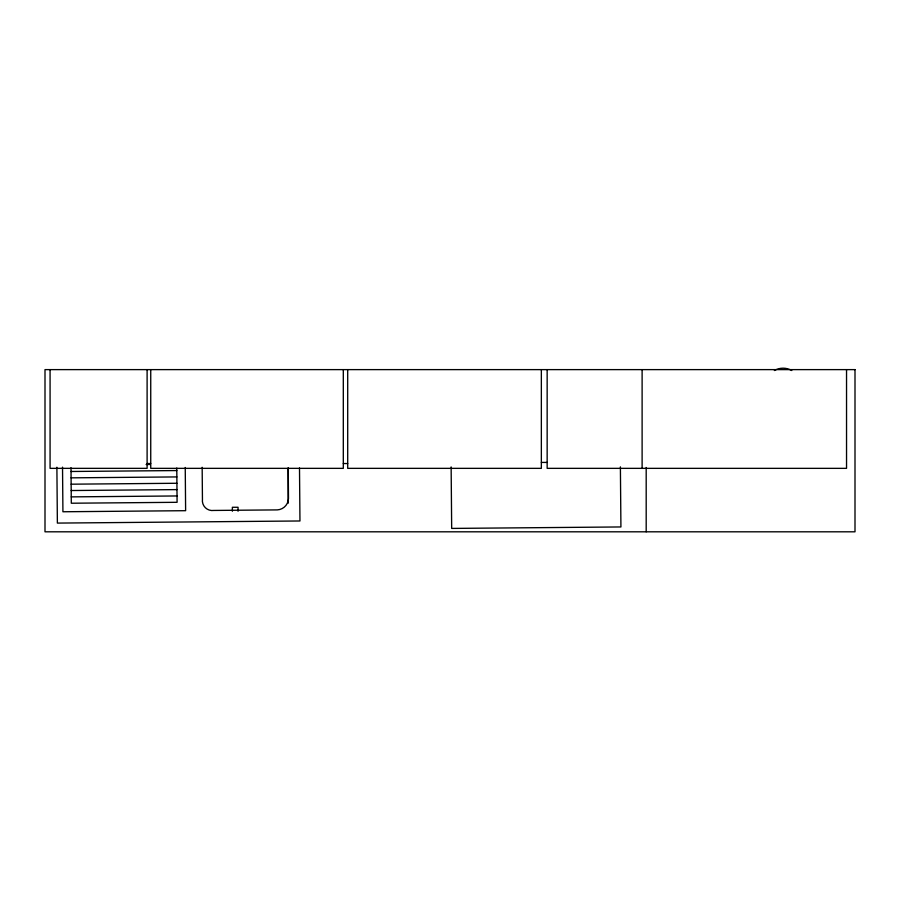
<?xml version="1.0" encoding="UTF-8"?>
<svg xmlns="http://www.w3.org/2000/svg" width="900" height="900" viewBox="0 0 900 900"><rect width="100%" height="100%" fill="white"/><g stroke="black" fill="none" stroke-linecap="round" stroke-linejoin="round"><path stroke-width="1.35" d="M146.126 464.49L150.311 464.456M71.032 471.488L176.805 470.565M71.089 477.844L176.861 476.921M71.134 484.189L176.917 483.266M71.19 490.534L176.974 489.611M71.246 496.879L177.03 495.956M541.35 462.42L547.155 462.42M147.105 463.545L150.739 463.545M343.305 463.545L347.704 463.545M620.393 466.853L620.921 526.95L451.676 528.424L451.136 466.931M299.498 467.91L299.959 520.976L57.375 523.091L56.891 467.235M288.214 467.933L288.484 498.51A11.812 11.812 0 0 1 277.29 509.895L213.829 510.446A9.979 9.979 0 0 1 202.444 499.264L202.162 467.291M185.243 467.483L185.625 510.694L62.921 511.762L62.527 467.156M176.782 468.034L177.086 502.301L71.303 503.224L70.999 467.685M846.54 369.619L846.54 468.349L547.155 468.349L547.155 369.619M646.189 467.494L646.189 531.81M642.116 369.619L642.116 468.349M541.35 369.619L541.35 468.349L347.704 468.349L347.704 369.619M343.305 369.619L343.305 468.349L150.739 468.349L150.739 369.619M288.169 468.113L288.169 503.224M238.05 511.245L238.05 507.274L232.369 507.274L232.369 511.245M147.105 369.619L147.105 468.349L50.074 468.349L50.074 369.619M774.36 370.519A17.415 17.415 0 0 1 791.786 370.519M855 369.619L45 369.619L45 531.81L855 531.81L855 369.619"/></g></svg>
